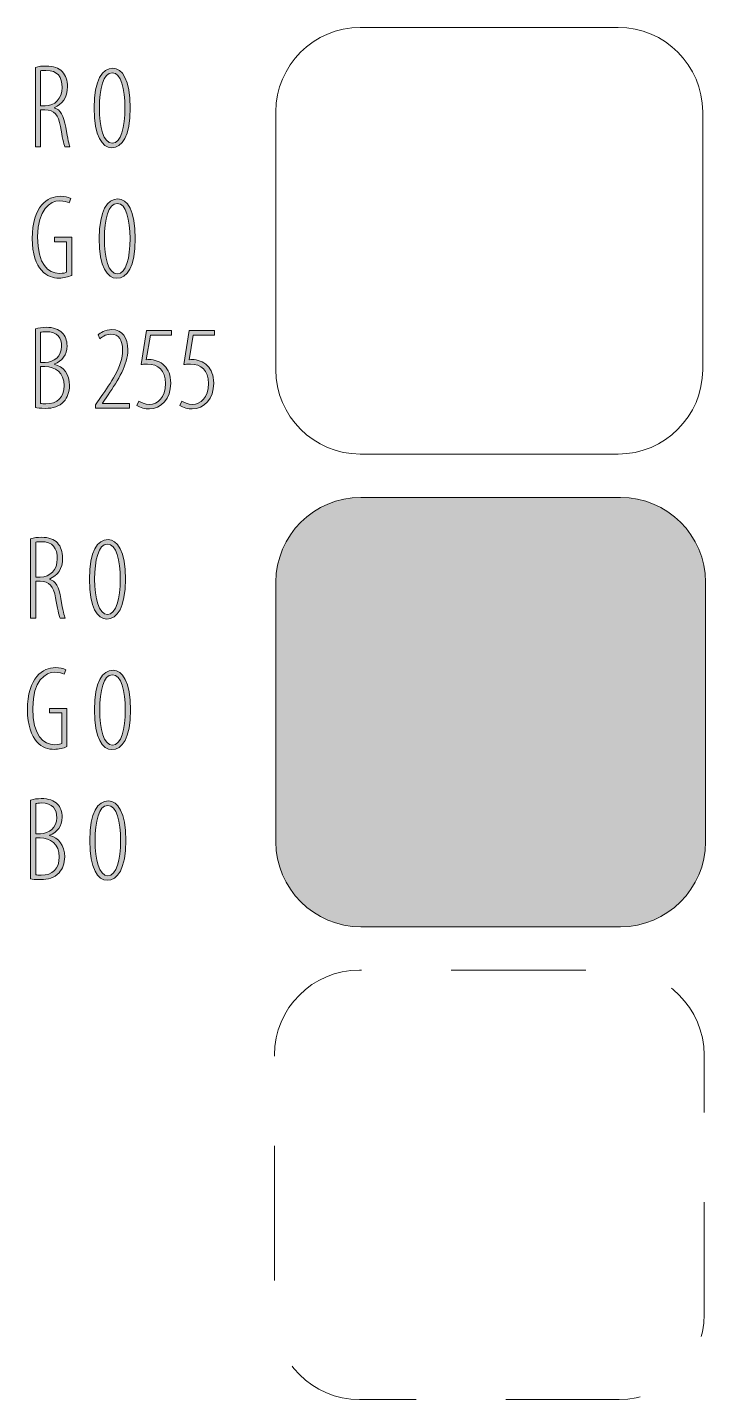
# Model space of a CAD drawing. Header units: inches. Extents: x 7 to 387, y -180 to -7.
# Drawn here: x 329.3 to 344.41, y -180.08 to -149.48 of the extents above; entities that cross this region are included whole.
import ezdxf

# ---------------------------------------------------------------- set-up
doc = ezdxf.new("R2010")
doc.units = ezdxf.units.IN
doc.header["$MEASUREMENT"] = 0
doc.linetypes.add('AI-Linetype-2', pattern=[5, 3, -2])
doc.layers.add('Layer 1', color=7, linetype='Continuous')

# ---------------------------------------------------------------- blocks, each defined once
blk = doc.blocks.new('block 215')
at = {"layer": 'Layer 1', "true_color": 0xffffff}
h = blk.add_hatch(color=7, dxfattribs=at)
h.dxf.hatch_style = 2
edge = h.paths.add_edge_path()
edge.add_spline(control_points=[(329.474, -150.375), (329.545, -150.349), (329.633, -150.341), (329.716, -150.341), (329.883, -150.341), (329.992, -150.383), (330.072, -150.466), (330.149, -150.548), (330.189, -150.668), (330.189, -150.801), (330.189, -151.053), (330.072, -151.189), (329.894, -151.271), (329.894, -151.271), (329.894, -151.277), (329.894, -151.277), (330.032, -151.311), (330.107, -151.447), (330.149, -151.708), (330.194, -151.981), (330.224, -152.09), (330.245, -152.141), (330.245, -152.141), (330.13, -152.141), (330.13, -152.141), (330.104, -152.085), (330.072, -151.923), (330.032, -151.689), (329.987, -151.428), (329.897, -151.319), (329.687, -151.319), (329.687, -151.319), (329.588, -151.319), (329.588, -151.319), (329.588, -151.319), (329.588, -152.141), (329.588, -152.141), (329.588, -152.141), (329.474, -152.141), (329.474, -152.141), (329.474, -152.141), (329.474, -150.375), (329.474, -150.375)], knot_values=[0, 0, 0, 0, 1, 1, 1, 2, 2, 2, 3, 3, 3, 4, 4, 4, 5, 5, 5, 6, 6, 6, 7, 7, 7, 8, 8, 8, 9, 9, 9, 10, 10, 10, 11, 11, 11, 12, 12, 12, 13, 13, 13, 14, 14, 14, 14], degree=3, periodic=1)
edge = h.paths.add_edge_path()
edge.add_spline(control_points=[(329.588, -151.229), (329.588, -151.229), (329.689, -151.229), (329.689, -151.229), (329.91, -151.229), (330.069, -151.072), (330.069, -150.822), (330.069, -150.583), (329.971, -150.439), (329.71, -150.439), (329.663, -150.439), (329.62, -150.442), (329.588, -150.45), (329.588, -150.45), (329.588, -151.229), (329.588, -151.229)], knot_values=[0, 0, 0, 0, 1, 1, 1, 2, 2, 2, 3, 3, 3, 4, 4, 4, 5, 5, 5, 5], degree=3, periodic=1)
h = blk.add_hatch(color=7, dxfattribs=at)
h.dxf.hatch_style = 2
edge = h.paths.add_edge_path()
edge.add_spline(control_points=[(331.588, -151.277), (331.588, -151.912), (331.405, -152.162), (331.171, -152.162), (330.969, -152.162), (330.785, -151.912), (330.785, -151.277), (330.785, -150.641), (330.969, -150.391), (331.203, -150.391), (331.405, -150.391), (331.588, -150.641), (331.588, -151.277)], knot_values=[0, 0, 0, 0, 1, 1, 1, 2, 2, 2, 3, 3, 3, 4, 4, 4, 4], degree=3, periodic=1)
edge = h.paths.add_edge_path()
edge.add_spline(control_points=[(330.902, -151.277), (330.902, -151.702), (330.988, -152.061), (331.189, -152.061), (331.386, -152.061), (331.471, -151.702), (331.471, -151.277), (331.471, -150.851), (331.386, -150.492), (331.187, -150.492), (330.988, -150.492), (330.902, -150.851), (330.902, -151.277)], knot_values=[0, 0, 0, 0, 1, 1, 1, 2, 2, 2, 3, 3, 3, 4, 4, 4, 4], degree=3, periodic=1)
at = {"layer": 'Layer 1', "lineweight": 0}
for points, knots in [([(329.474, -150.375), (329.545, -150.349), (329.633, -150.341), (329.716, -150.341), (329.883, -150.341), (329.992, -150.383), (330.072, -150.466), (330.149, -150.548), (330.189, -150.668), (330.189, -150.801), (330.189, -151.053), (330.072, -151.189), (329.894, -151.271), (329.894, -151.271), (329.894, -151.277), (329.894, -151.277), (330.032, -151.311), (330.107, -151.447), (330.149, -151.708), (330.194, -151.981), (330.224, -152.09), (330.245, -152.141), (330.245, -152.141), (330.13, -152.141), (330.13, -152.141), (330.104, -152.085), (330.072, -151.923), (330.032, -151.689), (329.987, -151.428), (329.897, -151.319), (329.687, -151.319), (329.687, -151.319), (329.588, -151.319), (329.588, -151.319), (329.588, -151.319), (329.588, -152.141), (329.588, -152.141), (329.588, -152.141), (329.474, -152.141), (329.474, -152.141), (329.474, -152.141), (329.474, -150.375), (329.474, -150.375)], [0, 0, 0, 0, 1, 1, 1, 2, 2, 2, 3, 3, 3, 4, 4, 4, 5, 5, 5, 6, 6, 6, 7, 7, 7, 8, 8, 8, 9, 9, 9, 10, 10, 10, 11, 11, 11, 12, 12, 12, 13, 13, 13, 14, 14, 14, 14]), ([(329.588, -151.229), (329.588, -151.229), (329.689, -151.229), (329.689, -151.229), (329.91, -151.229), (330.069, -151.072), (330.069, -150.822), (330.069, -150.583), (329.971, -150.439), (329.71, -150.439), (329.663, -150.439), (329.62, -150.442), (329.588, -150.45), (329.588, -150.45), (329.588, -151.229), (329.588, -151.229)], [0, 0, 0, 0, 1, 1, 1, 2, 2, 2, 3, 3, 3, 4, 4, 4, 5, 5, 5, 5]), ([(331.588, -151.277), (331.588, -151.912), (331.405, -152.162), (331.171, -152.162), (330.969, -152.162), (330.785, -151.912), (330.785, -151.277), (330.785, -150.641), (330.969, -150.391), (331.203, -150.391), (331.405, -150.391), (331.588, -150.641), (331.588, -151.277)], [0, 0, 0, 0, 1, 1, 1, 2, 2, 2, 3, 3, 3, 4, 4, 4, 4]), ([(330.902, -151.277), (330.902, -151.702), (330.988, -152.061), (331.189, -152.061), (331.386, -152.061), (331.471, -151.702), (331.471, -151.277), (331.471, -150.851), (331.386, -150.492), (331.187, -150.492), (330.988, -150.492), (330.902, -150.851), (330.902, -151.277)], [0, 0, 0, 0, 1, 1, 1, 2, 2, 2, 3, 3, 3, 4, 4, 4, 4])]:
    blk.add_open_spline(points, degree=3, knots=knots, dxfattribs=at)
blk = doc.blocks.new('block 216')
at = {"layer": 'Layer 1', "true_color": 0xffffff}
h = blk.add_hatch(color=7, dxfattribs=at)
h.dxf.hatch_style = 2
edge = h.paths.add_edge_path()
edge.add_spline(control_points=[(330.285, -155.009), (330.21, -155.043), (330.101, -155.07), (330, -155.07), (329.873, -155.07), (329.732, -155.035), (329.61, -154.897), (329.495, -154.767), (329.405, -154.53), (329.405, -154.19), (329.405, -153.464), (329.753, -153.246), (330.027, -153.246), (330.125, -153.246), (330.205, -153.264), (330.261, -153.293), (330.261, -153.293), (330.224, -153.395), (330.224, -153.395), (330.179, -153.371), (330.117, -153.349), (330.016, -153.349), (329.801, -153.349), (329.524, -153.538), (329.524, -154.147), (329.524, -154.775), (329.761, -154.966), (330.011, -154.966), (330.101, -154.966), (330.152, -154.95), (330.17, -154.94), (330.17, -154.94), (330.17, -154.259), (330.17, -154.259), (330.17, -154.259), (329.897, -154.259), (329.897, -154.259), (329.897, -154.259), (329.897, -154.16), (329.897, -154.16), (329.897, -154.16), (330.285, -154.16), (330.285, -154.16), (330.285, -154.16), (330.285, -155.009), (330.285, -155.009)], knot_values=[0, 0, 0, 0, 1, 1, 1, 2, 2, 2, 3, 3, 3, 4, 4, 4, 5, 5, 5, 6, 6, 6, 7, 7, 7, 8, 8, 8, 9, 9, 9, 10, 10, 10, 11, 11, 11, 12, 12, 12, 13, 13, 13, 14, 14, 14, 15, 15, 15, 15], degree=3, periodic=1)
h = blk.add_hatch(color=7, dxfattribs=at)
h.dxf.hatch_style = 2
edge = h.paths.add_edge_path()
edge.add_spline(control_points=[(331.7, -154.19), (331.7, -154.825), (331.517, -155.075), (331.282, -155.075), (331.081, -155.075), (330.897, -154.825), (330.897, -154.19), (330.897, -153.554), (331.081, -153.304), (331.314, -153.304), (331.517, -153.304), (331.7, -153.554), (331.7, -154.19)], knot_values=[0, 0, 0, 0, 1, 1, 1, 2, 2, 2, 3, 3, 3, 4, 4, 4, 4], degree=3, periodic=1)
edge = h.paths.add_edge_path()
edge.add_spline(control_points=[(331.014, -154.19), (331.014, -154.615), (331.099, -154.974), (331.301, -154.974), (331.498, -154.974), (331.583, -154.615), (331.583, -154.19), (331.583, -153.764), (331.498, -153.405), (331.299, -153.405), (331.099, -153.405), (331.014, -153.764), (331.014, -154.19)], knot_values=[0, 0, 0, 0, 1, 1, 1, 2, 2, 2, 3, 3, 3, 4, 4, 4, 4], degree=3, periodic=1)
at = {"layer": 'Layer 1', "lineweight": 0}
for points, knots in [([(330.285, -155.009), (330.21, -155.043), (330.101, -155.07), (330, -155.07), (329.873, -155.07), (329.732, -155.035), (329.61, -154.897), (329.495, -154.767), (329.405, -154.53), (329.405, -154.19), (329.405, -153.464), (329.753, -153.246), (330.027, -153.246), (330.125, -153.246), (330.205, -153.264), (330.261, -153.293), (330.261, -153.293), (330.224, -153.395), (330.224, -153.395), (330.179, -153.371), (330.117, -153.349), (330.016, -153.349), (329.801, -153.349), (329.524, -153.538), (329.524, -154.147), (329.524, -154.775), (329.761, -154.966), (330.011, -154.966), (330.101, -154.966), (330.152, -154.95), (330.17, -154.94), (330.17, -154.94), (330.17, -154.259), (330.17, -154.259), (330.17, -154.259), (329.897, -154.259), (329.897, -154.259), (329.897, -154.259), (329.897, -154.16), (329.897, -154.16), (329.897, -154.16), (330.285, -154.16), (330.285, -154.16), (330.285, -154.16), (330.285, -155.009), (330.285, -155.009)], [0, 0, 0, 0, 1, 1, 1, 2, 2, 2, 3, 3, 3, 4, 4, 4, 5, 5, 5, 6, 6, 6, 7, 7, 7, 8, 8, 8, 9, 9, 9, 10, 10, 10, 11, 11, 11, 12, 12, 12, 13, 13, 13, 14, 14, 14, 15, 15, 15, 15]), ([(331.7, -154.19), (331.7, -154.825), (331.517, -155.075), (331.282, -155.075), (331.081, -155.075), (330.897, -154.825), (330.897, -154.19), (330.897, -153.554), (331.081, -153.304), (331.314, -153.304), (331.517, -153.304), (331.7, -153.554), (331.7, -154.19)], [0, 0, 0, 0, 1, 1, 1, 2, 2, 2, 3, 3, 3, 4, 4, 4, 4]), ([(331.014, -154.19), (331.014, -154.615), (331.099, -154.974), (331.301, -154.974), (331.498, -154.974), (331.583, -154.615), (331.583, -154.19), (331.583, -153.764), (331.498, -153.405), (331.299, -153.405), (331.099, -153.405), (331.014, -153.764), (331.014, -154.19)], [0, 0, 0, 0, 1, 1, 1, 2, 2, 2, 3, 3, 3, 4, 4, 4, 4])]:
    blk.add_open_spline(points, degree=3, knots=knots, dxfattribs=at)
blk = doc.blocks.new('block 217')
at = {"layer": 'Layer 1', "true_color": 0xffffff}
h = blk.add_hatch(color=7, dxfattribs=at)
h.dxf.hatch_style = 2
edge = h.paths.add_edge_path()
edge.add_spline(control_points=[(329.474, -156.201), (329.545, -156.18), (329.623, -156.167), (329.713, -156.167), (329.873, -156.167), (329.995, -156.209), (330.072, -156.289), (330.139, -156.355), (330.179, -156.457), (330.179, -156.584), (330.179, -156.781), (330.067, -156.922), (329.894, -156.986), (329.894, -156.986), (329.894, -156.991), (329.894, -156.991), (330.101, -157.044), (330.234, -157.209), (330.234, -157.467), (330.234, -157.613), (330.186, -157.736), (330.109, -157.823), (330.011, -157.938), (329.854, -157.975), (329.705, -157.975), (329.575, -157.975), (329.514, -157.967), (329.474, -157.959), (329.474, -157.959), (329.474, -156.201), (329.474, -156.201)], knot_values=[0, 0, 0, 0, 1, 1, 1, 2, 2, 2, 3, 3, 3, 4, 4, 4, 5, 5, 5, 6, 6, 6, 7, 7, 7, 8, 8, 8, 9, 9, 9, 10, 10, 10, 10], degree=3, periodic=1)
edge = h.paths.add_edge_path()
edge.add_spline(control_points=[(329.588, -156.951), (329.588, -156.951), (329.694, -156.951), (329.694, -156.951), (329.886, -156.951), (330.059, -156.807), (330.059, -156.595), (330.059, -156.409), (329.974, -156.265), (329.708, -156.265), (329.655, -156.265), (329.615, -156.27), (329.588, -156.278), (329.588, -156.278), (329.588, -156.951), (329.588, -156.951)], knot_values=[0, 0, 0, 0, 1, 1, 1, 2, 2, 2, 3, 3, 3, 4, 4, 4, 5, 5, 5, 5], degree=3, periodic=1)
edge = h.paths.add_edge_path()
edge.add_spline(control_points=[(329.588, -157.866), (329.615, -157.871), (329.655, -157.876), (329.708, -157.876), (329.963, -157.876), (330.115, -157.73), (330.115, -157.467), (330.115, -157.18), (329.913, -157.047), (329.687, -157.044), (329.687, -157.044), (329.588, -157.044), (329.588, -157.044), (329.588, -157.044), (329.588, -157.866), (329.588, -157.866)], knot_values=[0, 0, 0, 0, 1, 1, 1, 2, 2, 2, 3, 3, 3, 4, 4, 4, 5, 5, 5, 5], degree=3, periodic=1)
h = blk.add_hatch(color=7, dxfattribs=at)
h.dxf.hatch_style = 2
edge = h.paths.add_edge_path()
edge.add_spline(control_points=[(330.815, -157.967), (330.815, -157.967), (330.815, -157.898), (330.815, -157.898), (330.815, -157.898), (330.942, -157.712), (330.942, -157.712), (331.139, -157.424), (331.418, -157.047), (331.418, -156.675), (331.418, -156.451), (331.331, -156.321), (331.158, -156.321), (331.022, -156.321), (330.945, -156.398), (330.913, -156.422), (330.913, -156.422), (330.87, -156.339), (330.87, -156.339), (330.918, -156.292), (331.022, -156.217), (331.179, -156.217), (331.41, -156.217), (331.535, -156.403), (331.535, -156.672), (331.535, -156.996), (331.317, -157.347), (331.094, -157.677), (331.094, -157.677), (330.972, -157.858), (330.972, -157.858), (330.972, -157.858), (330.972, -157.863), (330.972, -157.863), (330.972, -157.863), (331.575, -157.863), (331.575, -157.863), (331.575, -157.863), (331.575, -157.967), (331.575, -157.967), (331.575, -157.967), (330.815, -157.967), (330.815, -157.967)], knot_values=[0, 0, 0, 0, 1, 1, 1, 2, 2, 2, 3, 3, 3, 4, 4, 4, 5, 5, 5, 6, 6, 6, 7, 7, 7, 8, 8, 8, 9, 9, 9, 10, 10, 10, 11, 11, 11, 12, 12, 12, 13, 13, 13, 14, 14, 14, 14], degree=3, periodic=1)
h = blk.add_hatch(color=7, dxfattribs=at)
h.dxf.hatch_style = 2
edge = h.paths.add_edge_path()
edge.add_spline(control_points=[(332.506, -156.342), (332.506, -156.342), (332.036, -156.342), (332.036, -156.342), (332.036, -156.342), (331.945, -156.895), (331.945, -156.895), (331.969, -156.887), (331.988, -156.887), (332.017, -156.887), (332.121, -156.887), (332.262, -156.933), (332.347, -157.018), (332.437, -157.108), (332.49, -157.233), (332.49, -157.411), (332.49, -157.76), (332.277, -157.988), (332.014, -157.988), (331.918, -157.988), (331.807, -157.962), (331.738, -157.908), (331.738, -157.908), (331.78, -157.815), (331.78, -157.815), (331.825, -157.845), (331.921, -157.887), (332.017, -157.887), (332.195, -157.887), (332.373, -157.738), (332.373, -157.424), (332.373, -157.127), (332.211, -156.988), (331.971, -156.988), (331.9, -156.988), (331.86, -156.994), (331.828, -156.999), (331.828, -156.999), (331.948, -156.239), (331.948, -156.239), (331.948, -156.239), (332.506, -156.239), (332.506, -156.239), (332.506, -156.239), (332.506, -156.342), (332.506, -156.342)], knot_values=[0, 0, 0, 0, 1, 1, 1, 2, 2, 2, 3, 3, 3, 4, 4, 4, 5, 5, 5, 6, 6, 6, 7, 7, 7, 8, 8, 8, 9, 9, 9, 10, 10, 10, 11, 11, 11, 12, 12, 12, 13, 13, 13, 14, 14, 14, 15, 15, 15, 15], degree=3, periodic=1)
h = blk.add_hatch(color=7, dxfattribs=at)
h.dxf.hatch_style = 2
edge = h.paths.add_edge_path()
edge.add_spline(control_points=[(333.464, -156.342), (333.464, -156.342), (332.993, -156.342), (332.993, -156.342), (332.993, -156.342), (332.903, -156.895), (332.903, -156.895), (332.927, -156.887), (332.945, -156.887), (332.975, -156.887), (333.078, -156.887), (333.219, -156.933), (333.304, -157.018), (333.395, -157.108), (333.448, -157.233), (333.448, -157.411), (333.448, -157.76), (333.235, -157.988), (332.972, -157.988), (332.876, -157.988), (332.765, -157.962), (332.695, -157.908), (332.695, -157.908), (332.738, -157.815), (332.738, -157.815), (332.783, -157.845), (332.879, -157.887), (332.975, -157.887), (333.153, -157.887), (333.331, -157.738), (333.331, -157.424), (333.331, -157.127), (333.169, -156.988), (332.929, -156.988), (332.858, -156.988), (332.818, -156.994), (332.786, -156.999), (332.786, -156.999), (332.905, -156.239), (332.905, -156.239), (332.905, -156.239), (333.464, -156.239), (333.464, -156.239), (333.464, -156.239), (333.464, -156.342), (333.464, -156.342)], knot_values=[0, 0, 0, 0, 1, 1, 1, 2, 2, 2, 3, 3, 3, 4, 4, 4, 5, 5, 5, 6, 6, 6, 7, 7, 7, 8, 8, 8, 9, 9, 9, 10, 10, 10, 11, 11, 11, 12, 12, 12, 13, 13, 13, 14, 14, 14, 15, 15, 15, 15], degree=3, periodic=1)
at = {"layer": 'Layer 1', "lineweight": 0}
for points, knots in [([(329.474, -156.201), (329.545, -156.18), (329.623, -156.167), (329.713, -156.167), (329.873, -156.167), (329.995, -156.209), (330.072, -156.289), (330.139, -156.355), (330.179, -156.457), (330.179, -156.584), (330.179, -156.781), (330.067, -156.922), (329.894, -156.986), (329.894, -156.986), (329.894, -156.991), (329.894, -156.991), (330.101, -157.044), (330.234, -157.209), (330.234, -157.467), (330.234, -157.613), (330.186, -157.736), (330.109, -157.823), (330.011, -157.938), (329.854, -157.975), (329.705, -157.975), (329.575, -157.975), (329.514, -157.967), (329.474, -157.959), (329.474, -157.959), (329.474, -156.201), (329.474, -156.201)], [0, 0, 0, 0, 1, 1, 1, 2, 2, 2, 3, 3, 3, 4, 4, 4, 5, 5, 5, 6, 6, 6, 7, 7, 7, 8, 8, 8, 9, 9, 9, 10, 10, 10, 10]), ([(329.588, -156.951), (329.588, -156.951), (329.694, -156.951), (329.694, -156.951), (329.886, -156.951), (330.059, -156.807), (330.059, -156.595), (330.059, -156.409), (329.974, -156.265), (329.708, -156.265), (329.655, -156.265), (329.615, -156.27), (329.588, -156.278), (329.588, -156.278), (329.588, -156.951), (329.588, -156.951)], [0, 0, 0, 0, 1, 1, 1, 2, 2, 2, 3, 3, 3, 4, 4, 4, 5, 5, 5, 5]), ([(330.815, -157.967), (330.815, -157.967), (330.815, -157.898), (330.815, -157.898), (330.815, -157.898), (330.942, -157.712), (330.942, -157.712), (331.139, -157.424), (331.418, -157.047), (331.418, -156.675), (331.418, -156.451), (331.331, -156.321), (331.158, -156.321), (331.022, -156.321), (330.945, -156.398), (330.913, -156.422), (330.913, -156.422), (330.87, -156.339), (330.87, -156.339), (330.918, -156.292), (331.022, -156.217), (331.179, -156.217), (331.41, -156.217), (331.535, -156.403), (331.535, -156.672), (331.535, -156.996), (331.317, -157.347), (331.094, -157.677), (331.094, -157.677), (330.972, -157.858), (330.972, -157.858), (330.972, -157.858), (330.972, -157.863), (330.972, -157.863), (330.972, -157.863), (331.575, -157.863), (331.575, -157.863), (331.575, -157.863), (331.575, -157.967), (331.575, -157.967), (331.575, -157.967), (330.815, -157.967), (330.815, -157.967)], [0, 0, 0, 0, 1, 1, 1, 2, 2, 2, 3, 3, 3, 4, 4, 4, 5, 5, 5, 6, 6, 6, 7, 7, 7, 8, 8, 8, 9, 9, 9, 10, 10, 10, 11, 11, 11, 12, 12, 12, 13, 13, 13, 14, 14, 14, 14]), ([(332.506, -156.342), (332.506, -156.342), (332.036, -156.342), (332.036, -156.342), (332.036, -156.342), (331.945, -156.895), (331.945, -156.895), (331.969, -156.887), (331.988, -156.887), (332.017, -156.887), (332.121, -156.887), (332.262, -156.933), (332.347, -157.018), (332.437, -157.108), (332.49, -157.233), (332.49, -157.411), (332.49, -157.76), (332.277, -157.988), (332.014, -157.988), (331.918, -157.988), (331.807, -157.962), (331.738, -157.908), (331.738, -157.908), (331.78, -157.815), (331.78, -157.815), (331.825, -157.845), (331.921, -157.887), (332.017, -157.887), (332.195, -157.887), (332.373, -157.738), (332.373, -157.424), (332.373, -157.127), (332.211, -156.988), (331.971, -156.988), (331.9, -156.988), (331.86, -156.994), (331.828, -156.999), (331.828, -156.999), (331.948, -156.239), (331.948, -156.239), (331.948, -156.239), (332.506, -156.239), (332.506, -156.239), (332.506, -156.239), (332.506, -156.342), (332.506, -156.342)], [0, 0, 0, 0, 1, 1, 1, 2, 2, 2, 3, 3, 3, 4, 4, 4, 5, 5, 5, 6, 6, 6, 7, 7, 7, 8, 8, 8, 9, 9, 9, 10, 10, 10, 11, 11, 11, 12, 12, 12, 13, 13, 13, 14, 14, 14, 15, 15, 15, 15]), ([(333.464, -156.342), (333.464, -156.342), (332.993, -156.342), (332.993, -156.342), (332.993, -156.342), (332.903, -156.895), (332.903, -156.895), (332.927, -156.887), (332.945, -156.887), (332.975, -156.887), (333.078, -156.887), (333.219, -156.933), (333.304, -157.018), (333.395, -157.108), (333.448, -157.233), (333.448, -157.411), (333.448, -157.76), (333.235, -157.988), (332.972, -157.988), (332.876, -157.988), (332.765, -157.962), (332.695, -157.908), (332.695, -157.908), (332.738, -157.815), (332.738, -157.815), (332.783, -157.845), (332.879, -157.887), (332.975, -157.887), (333.153, -157.887), (333.331, -157.738), (333.331, -157.424), (333.331, -157.127), (333.169, -156.988), (332.929, -156.988), (332.858, -156.988), (332.818, -156.994), (332.786, -156.999), (332.786, -156.999), (332.905, -156.239), (332.905, -156.239), (332.905, -156.239), (333.464, -156.239), (333.464, -156.239), (333.464, -156.239), (333.464, -156.342), (333.464, -156.342)], [0, 0, 0, 0, 1, 1, 1, 2, 2, 2, 3, 3, 3, 4, 4, 4, 5, 5, 5, 6, 6, 6, 7, 7, 7, 8, 8, 8, 9, 9, 9, 10, 10, 10, 11, 11, 11, 12, 12, 12, 13, 13, 13, 14, 14, 14, 15, 15, 15, 15]), ([(329.588, -157.866), (329.615, -157.871), (329.655, -157.876), (329.708, -157.876), (329.963, -157.876), (330.115, -157.73), (330.115, -157.467), (330.115, -157.18), (329.913, -157.047), (329.687, -157.044), (329.687, -157.044), (329.588, -157.044), (329.588, -157.044), (329.588, -157.044), (329.588, -157.866), (329.588, -157.866)], [0, 0, 0, 0, 1, 1, 1, 2, 2, 2, 3, 3, 3, 4, 4, 4, 5, 5, 5, 5])]:
    blk.add_open_spline(points, degree=3, knots=knots, dxfattribs=at)
blk = doc.blocks.new('block 218')
at = {"layer": 'Layer 1', "true_color": 0xffffff}
h = blk.add_hatch(color=7, dxfattribs=at)
h.dxf.hatch_style = 2
edge = h.paths.add_edge_path()
edge.add_spline(control_points=[(329.366, -160.885), (329.438, -160.858), (329.526, -160.85), (329.608, -160.85), (329.776, -160.85), (329.885, -160.893), (329.965, -160.975), (330.042, -161.057), (330.081, -161.177), (330.081, -161.31), (330.081, -161.563), (329.965, -161.698), (329.787, -161.781), (329.787, -161.781), (329.787, -161.786), (329.787, -161.786), (329.925, -161.821), (329.999, -161.956), (330.042, -162.217), (330.087, -162.491), (330.116, -162.6), (330.137, -162.65), (330.137, -162.65), (330.023, -162.65), (330.023, -162.65), (329.997, -162.594), (329.965, -162.432), (329.925, -162.198), (329.88, -161.938), (329.789, -161.829), (329.579, -161.829), (329.579, -161.829), (329.481, -161.829), (329.481, -161.829), (329.481, -161.829), (329.481, -162.65), (329.481, -162.65), (329.481, -162.65), (329.366, -162.65), (329.366, -162.65), (329.366, -162.65), (329.366, -160.885), (329.366, -160.885)], knot_values=[0, 0, 0, 0, 1, 1, 1, 2, 2, 2, 3, 3, 3, 4, 4, 4, 5, 5, 5, 6, 6, 6, 7, 7, 7, 8, 8, 8, 9, 9, 9, 10, 10, 10, 11, 11, 11, 12, 12, 12, 13, 13, 13, 14, 14, 14, 14], degree=3, periodic=1)
edge = h.paths.add_edge_path()
edge.add_spline(control_points=[(329.481, -161.738), (329.481, -161.738), (329.582, -161.738), (329.582, -161.738), (329.802, -161.738), (329.962, -161.581), (329.962, -161.331), (329.962, -161.092), (329.864, -160.948), (329.603, -160.948), (329.555, -160.948), (329.512, -160.951), (329.481, -160.959), (329.481, -160.959), (329.481, -161.738), (329.481, -161.738)], knot_values=[0, 0, 0, 0, 1, 1, 1, 2, 2, 2, 3, 3, 3, 4, 4, 4, 5, 5, 5, 5], degree=3, periodic=1)
h = blk.add_hatch(color=7, dxfattribs=at)
h.dxf.hatch_style = 2
edge = h.paths.add_edge_path()
edge.add_spline(control_points=[(331.481, -161.786), (331.481, -162.421), (331.298, -162.672), (331.063, -162.672), (330.861, -162.672), (330.678, -162.421), (330.678, -161.786), (330.678, -161.15), (330.861, -160.9), (331.095, -160.9), (331.298, -160.9), (331.481, -161.15), (331.481, -161.786)], knot_values=[0, 0, 0, 0, 1, 1, 1, 2, 2, 2, 3, 3, 3, 4, 4, 4, 4], degree=3, periodic=1)
edge = h.paths.add_edge_path()
edge.add_spline(control_points=[(330.795, -161.786), (330.795, -162.211), (330.88, -162.57), (331.082, -162.57), (331.279, -162.57), (331.364, -162.211), (331.364, -161.786), (331.364, -161.361), (331.279, -161.002), (331.079, -161.002), (330.88, -161.002), (330.795, -161.361), (330.795, -161.786)], knot_values=[0, 0, 0, 0, 1, 1, 1, 2, 2, 2, 3, 3, 3, 4, 4, 4, 4], degree=3, periodic=1)
at = {"layer": 'Layer 1', "lineweight": 0}
for points, knots in [([(329.366, -160.885), (329.438, -160.858), (329.526, -160.85), (329.608, -160.85), (329.776, -160.85), (329.885, -160.893), (329.965, -160.975), (330.042, -161.057), (330.081, -161.177), (330.081, -161.31), (330.081, -161.563), (329.965, -161.698), (329.787, -161.781), (329.787, -161.781), (329.787, -161.786), (329.787, -161.786), (329.925, -161.821), (329.999, -161.956), (330.042, -162.217), (330.087, -162.491), (330.116, -162.6), (330.137, -162.65), (330.137, -162.65), (330.023, -162.65), (330.023, -162.65), (329.997, -162.594), (329.965, -162.432), (329.925, -162.198), (329.88, -161.938), (329.789, -161.829), (329.579, -161.829), (329.579, -161.829), (329.481, -161.829), (329.481, -161.829), (329.481, -161.829), (329.481, -162.65), (329.481, -162.65), (329.481, -162.65), (329.366, -162.65), (329.366, -162.65), (329.366, -162.65), (329.366, -160.885), (329.366, -160.885)], [0, 0, 0, 0, 1, 1, 1, 2, 2, 2, 3, 3, 3, 4, 4, 4, 5, 5, 5, 6, 6, 6, 7, 7, 7, 8, 8, 8, 9, 9, 9, 10, 10, 10, 11, 11, 11, 12, 12, 12, 13, 13, 13, 14, 14, 14, 14]), ([(331.481, -161.786), (331.481, -162.421), (331.298, -162.672), (331.063, -162.672), (330.861, -162.672), (330.678, -162.421), (330.678, -161.786), (330.678, -161.15), (330.861, -160.9), (331.095, -160.9), (331.298, -160.9), (331.481, -161.15), (331.481, -161.786)], [0, 0, 0, 0, 1, 1, 1, 2, 2, 2, 3, 3, 3, 4, 4, 4, 4]), ([(329.481, -161.738), (329.481, -161.738), (329.582, -161.738), (329.582, -161.738), (329.802, -161.738), (329.962, -161.581), (329.962, -161.331), (329.962, -161.092), (329.864, -160.948), (329.603, -160.948), (329.555, -160.948), (329.512, -160.951), (329.481, -160.959), (329.481, -160.959), (329.481, -161.738), (329.481, -161.738)], [0, 0, 0, 0, 1, 1, 1, 2, 2, 2, 3, 3, 3, 4, 4, 4, 5, 5, 5, 5]), ([(330.795, -161.786), (330.795, -162.211), (330.88, -162.57), (331.082, -162.57), (331.279, -162.57), (331.364, -162.211), (331.364, -161.786), (331.364, -161.361), (331.279, -161.002), (331.079, -161.002), (330.88, -161.002), (330.795, -161.361), (330.795, -161.786)], [0, 0, 0, 0, 1, 1, 1, 2, 2, 2, 3, 3, 3, 4, 4, 4, 4])]:
    blk.add_open_spline(points, degree=3, knots=knots, dxfattribs=at)
blk = doc.blocks.new('block 219')
at = {"layer": 'Layer 1', "true_color": 0xffffff}
h = blk.add_hatch(color=7, dxfattribs=at)
h.dxf.hatch_style = 2
edge = h.paths.add_edge_path()
edge.add_spline(control_points=[(330.177, -165.518), (330.103, -165.553), (329.994, -165.579), (329.893, -165.579), (329.765, -165.579), (329.624, -165.545), (329.502, -165.406), (329.388, -165.276), (329.297, -165.04), (329.297, -164.699), (329.297, -163.973), (329.645, -163.755), (329.92, -163.755), (330.018, -163.755), (330.097, -163.774), (330.153, -163.803), (330.153, -163.803), (330.116, -163.904), (330.116, -163.904), (330.071, -163.88), (330.01, -163.859), (329.909, -163.859), (329.694, -163.859), (329.417, -164.048), (329.417, -164.657), (329.417, -165.284), (329.654, -165.476), (329.903, -165.476), (329.994, -165.476), (330.044, -165.46), (330.063, -165.449), (330.063, -165.449), (330.063, -164.768), (330.063, -164.768), (330.063, -164.768), (329.789, -164.768), (329.789, -164.768), (329.789, -164.768), (329.789, -164.67), (329.789, -164.67), (329.789, -164.67), (330.177, -164.67), (330.177, -164.67), (330.177, -164.67), (330.177, -165.518), (330.177, -165.518)], knot_values=[0, 0, 0, 0, 1, 1, 1, 2, 2, 2, 3, 3, 3, 4, 4, 4, 5, 5, 5, 6, 6, 6, 7, 7, 7, 8, 8, 8, 9, 9, 9, 10, 10, 10, 11, 11, 11, 12, 12, 12, 13, 13, 13, 14, 14, 14, 15, 15, 15, 15], degree=3, periodic=1)
h = blk.add_hatch(color=7, dxfattribs=at)
h.dxf.hatch_style = 2
edge = h.paths.add_edge_path()
edge.add_spline(control_points=[(331.593, -164.699), (331.593, -165.335), (331.409, -165.585), (331.175, -165.585), (330.973, -165.585), (330.79, -165.335), (330.79, -164.699), (330.79, -164.064), (330.973, -163.814), (331.207, -163.814), (331.409, -163.814), (331.593, -164.064), (331.593, -164.699)], knot_values=[0, 0, 0, 0, 1, 1, 1, 2, 2, 2, 3, 3, 3, 4, 4, 4, 4], degree=3, periodic=1)
edge = h.paths.add_edge_path()
edge.add_spline(control_points=[(330.907, -164.699), (330.907, -165.125), (330.992, -165.484), (331.194, -165.484), (331.391, -165.484), (331.476, -165.125), (331.476, -164.699), (331.476, -164.274), (331.391, -163.915), (331.191, -163.915), (330.992, -163.915), (330.907, -164.274), (330.907, -164.699)], knot_values=[0, 0, 0, 0, 1, 1, 1, 2, 2, 2, 3, 3, 3, 4, 4, 4, 4], degree=3, periodic=1)
at = {"layer": 'Layer 1', "lineweight": 0}
for points, knots in [([(330.177, -165.518), (330.103, -165.553), (329.994, -165.579), (329.893, -165.579), (329.765, -165.579), (329.624, -165.545), (329.502, -165.406), (329.388, -165.276), (329.297, -165.04), (329.297, -164.699), (329.297, -163.973), (329.645, -163.755), (329.92, -163.755), (330.018, -163.755), (330.097, -163.774), (330.153, -163.803), (330.153, -163.803), (330.116, -163.904), (330.116, -163.904), (330.071, -163.88), (330.01, -163.859), (329.909, -163.859), (329.694, -163.859), (329.417, -164.048), (329.417, -164.657), (329.417, -165.284), (329.654, -165.476), (329.903, -165.476), (329.994, -165.476), (330.044, -165.46), (330.063, -165.449), (330.063, -165.449), (330.063, -164.768), (330.063, -164.768), (330.063, -164.768), (329.789, -164.768), (329.789, -164.768), (329.789, -164.768), (329.789, -164.67), (329.789, -164.67), (329.789, -164.67), (330.177, -164.67), (330.177, -164.67), (330.177, -164.67), (330.177, -165.518), (330.177, -165.518)], [0, 0, 0, 0, 1, 1, 1, 2, 2, 2, 3, 3, 3, 4, 4, 4, 5, 5, 5, 6, 6, 6, 7, 7, 7, 8, 8, 8, 9, 9, 9, 10, 10, 10, 11, 11, 11, 12, 12, 12, 13, 13, 13, 14, 14, 14, 15, 15, 15, 15]), ([(331.593, -164.699), (331.593, -165.335), (331.409, -165.585), (331.175, -165.585), (330.973, -165.585), (330.79, -165.335), (330.79, -164.699), (330.79, -164.064), (330.973, -163.814), (331.207, -163.814), (331.409, -163.814), (331.593, -164.064), (331.593, -164.699)], [0, 0, 0, 0, 1, 1, 1, 2, 2, 2, 3, 3, 3, 4, 4, 4, 4]), ([(330.907, -164.699), (330.907, -165.125), (330.992, -165.484), (331.194, -165.484), (331.391, -165.484), (331.476, -165.125), (331.476, -164.699), (331.476, -164.274), (331.391, -163.915), (331.191, -163.915), (330.992, -163.915), (330.907, -164.274), (330.907, -164.699)], [0, 0, 0, 0, 1, 1, 1, 2, 2, 2, 3, 3, 3, 4, 4, 4, 4])]:
    blk.add_open_spline(points, degree=3, knots=knots, dxfattribs=at)
blk = doc.blocks.new('block 220')
at = {"layer": 'Layer 1', "true_color": 0xffffff}
h = blk.add_hatch(color=7, dxfattribs=at)
h.dxf.hatch_style = 2
edge = h.paths.add_edge_path()
edge.add_spline(control_points=[(329.366, -166.711), (329.438, -166.689), (329.515, -166.676), (329.606, -166.676), (329.765, -166.676), (329.888, -166.719), (329.965, -166.798), (330.031, -166.865), (330.071, -166.966), (330.071, -167.094), (330.071, -167.29), (329.96, -167.431), (329.787, -167.495), (329.787, -167.495), (329.787, -167.5), (329.787, -167.5), (329.994, -167.554), (330.127, -167.718), (330.127, -167.976), (330.127, -168.123), (330.079, -168.245), (330.002, -168.333), (329.903, -168.447), (329.747, -168.484), (329.598, -168.484), (329.468, -168.484), (329.406, -168.476), (329.366, -168.468), (329.366, -168.468), (329.366, -166.711), (329.366, -166.711)], knot_values=[0, 0, 0, 0, 1, 1, 1, 2, 2, 2, 3, 3, 3, 4, 4, 4, 5, 5, 5, 6, 6, 6, 7, 7, 7, 8, 8, 8, 9, 9, 9, 10, 10, 10, 10], degree=3, periodic=1)
edge = h.paths.add_edge_path()
edge.add_spline(control_points=[(329.481, -167.461), (329.481, -167.461), (329.587, -167.461), (329.587, -167.461), (329.778, -167.461), (329.951, -167.317), (329.951, -167.104), (329.951, -166.918), (329.866, -166.774), (329.601, -166.774), (329.547, -166.774), (329.507, -166.78), (329.481, -166.788), (329.481, -166.788), (329.481, -167.461), (329.481, -167.461)], knot_values=[0, 0, 0, 0, 1, 1, 1, 2, 2, 2, 3, 3, 3, 4, 4, 4, 5, 5, 5, 5], degree=3, periodic=1)
edge = h.paths.add_edge_path()
edge.add_spline(control_points=[(329.481, -168.375), (329.507, -168.381), (329.547, -168.386), (329.601, -168.386), (329.855, -168.386), (330.007, -168.24), (330.007, -167.976), (330.007, -167.689), (329.805, -167.556), (329.579, -167.554), (329.579, -167.554), (329.481, -167.554), (329.481, -167.554), (329.481, -167.554), (329.481, -168.375), (329.481, -168.375)], knot_values=[0, 0, 0, 0, 1, 1, 1, 2, 2, 2, 3, 3, 3, 4, 4, 4, 5, 5, 5, 5], degree=3, periodic=1)
h = blk.add_hatch(color=7, dxfattribs=at)
h.dxf.hatch_style = 2
edge = h.paths.add_edge_path()
edge.add_spline(control_points=[(331.489, -167.612), (331.489, -168.248), (331.306, -168.498), (331.072, -168.498), (330.869, -168.498), (330.686, -168.248), (330.686, -167.612), (330.686, -166.977), (330.869, -166.727), (331.103, -166.727), (331.306, -166.727), (331.489, -166.977), (331.489, -167.612)], knot_values=[0, 0, 0, 0, 1, 1, 1, 2, 2, 2, 3, 3, 3, 4, 4, 4, 4], degree=3, periodic=1)
edge = h.paths.add_edge_path()
edge.add_spline(control_points=[(330.803, -167.612), (330.803, -168.038), (330.888, -168.397), (331.09, -168.397), (331.287, -168.397), (331.372, -168.038), (331.372, -167.612), (331.372, -167.187), (331.287, -166.828), (331.087, -166.828), (330.888, -166.828), (330.803, -167.187), (330.803, -167.612)], knot_values=[0, 0, 0, 0, 1, 1, 1, 2, 2, 2, 3, 3, 3, 4, 4, 4, 4], degree=3, periodic=1)
at = {"layer": 'Layer 1', "lineweight": 0}
for points, knots in [([(329.366, -166.711), (329.438, -166.689), (329.515, -166.676), (329.606, -166.676), (329.765, -166.676), (329.888, -166.719), (329.965, -166.798), (330.031, -166.865), (330.071, -166.966), (330.071, -167.094), (330.071, -167.29), (329.96, -167.431), (329.787, -167.495), (329.787, -167.495), (329.787, -167.5), (329.787, -167.5), (329.994, -167.554), (330.127, -167.718), (330.127, -167.976), (330.127, -168.123), (330.079, -168.245), (330.002, -168.333), (329.903, -168.447), (329.747, -168.484), (329.598, -168.484), (329.468, -168.484), (329.406, -168.476), (329.366, -168.468), (329.366, -168.468), (329.366, -166.711), (329.366, -166.711)], [0, 0, 0, 0, 1, 1, 1, 2, 2, 2, 3, 3, 3, 4, 4, 4, 5, 5, 5, 6, 6, 6, 7, 7, 7, 8, 8, 8, 9, 9, 9, 10, 10, 10, 10]), ([(331.489, -167.612), (331.489, -168.248), (331.306, -168.498), (331.072, -168.498), (330.869, -168.498), (330.686, -168.248), (330.686, -167.612), (330.686, -166.977), (330.869, -166.727), (331.103, -166.727), (331.306, -166.727), (331.489, -166.977), (331.489, -167.612)], [0, 0, 0, 0, 1, 1, 1, 2, 2, 2, 3, 3, 3, 4, 4, 4, 4]), ([(329.481, -167.461), (329.481, -167.461), (329.587, -167.461), (329.587, -167.461), (329.778, -167.461), (329.951, -167.317), (329.951, -167.104), (329.951, -166.918), (329.866, -166.774), (329.601, -166.774), (329.547, -166.774), (329.507, -166.78), (329.481, -166.788), (329.481, -166.788), (329.481, -167.461), (329.481, -167.461)], [0, 0, 0, 0, 1, 1, 1, 2, 2, 2, 3, 3, 3, 4, 4, 4, 5, 5, 5, 5]), ([(330.803, -167.612), (330.803, -168.038), (330.888, -168.397), (331.09, -168.397), (331.287, -168.397), (331.372, -168.038), (331.372, -167.612), (331.372, -167.187), (331.287, -166.828), (331.087, -166.828), (330.888, -166.828), (330.803, -167.187), (330.803, -167.612)], [0, 0, 0, 0, 1, 1, 1, 2, 2, 2, 3, 3, 3, 4, 4, 4, 4]), ([(329.481, -168.375), (329.507, -168.381), (329.547, -168.386), (329.601, -168.386), (329.855, -168.386), (330.007, -168.24), (330.007, -167.976), (330.007, -167.689), (329.805, -167.556), (329.579, -167.554), (329.579, -167.554), (329.481, -167.554), (329.481, -167.554), (329.481, -167.554), (329.481, -168.375), (329.481, -168.375)], [0, 0, 0, 0, 1, 1, 1, 2, 2, 2, 3, 3, 3, 4, 4, 4, 5, 5, 5, 5])]:
    blk.add_open_spline(points, degree=3, knots=knots, dxfattribs=at)
blk = doc.blocks.new('block 210')
at = {"layer": 'Layer 1', "true_color": 0xffffff}
h = blk.add_hatch(color=7, dxfattribs=at)
edge = h.paths.add_edge_path()
edge.add_spline(control_points=[(336.727, -159.959), (336.727, -159.959), (342.516, -159.959), (342.516, -159.959), (343.558, -159.959), (344.41, -160.811), (344.41, -161.853), (344.41, -161.853), (344.41, -167.641), (344.41, -167.641), (344.41, -168.683), (343.558, -169.536), (342.516, -169.536), (342.516, -169.536), (336.727, -169.536), (336.727, -169.536), (335.685, -169.536), (334.833, -168.683), (334.833, -167.641), (334.833, -167.641), (334.833, -161.853), (334.833, -161.853), (334.833, -160.811), (335.685, -159.959), (336.727, -159.959)], knot_values=[0, 0, 0, 0, 0.352778, 0.352778, 0.352778, 0.705556, 0.705556, 0.705556, 1.058333, 1.058333, 1.058333, 1.411111, 1.411111, 1.411111, 1.763889, 1.763889, 1.763889, 2.116667, 2.116667, 2.116667, 2.469444, 2.469444, 2.469444, 2.822222, 2.822222, 2.822222, 2.822222], degree=3, periodic=0)
edge.add_line((336.727, -159.959), (336.727, -159.959))
at = {"layer": 'Layer 1', "color": 5, "lineweight": 18, "true_color": 0x0000ff}
blk.add_open_spline([(336.715, -149.481), (336.715, -149.481), (342.464, -149.481), (342.464, -149.481), (343.499, -149.481), (344.346, -150.328), (344.346, -151.363), (344.346, -151.363), (344.346, -157.113), (344.346, -157.113), (344.346, -158.148), (343.499, -158.994), (342.464, -158.994), (342.464, -158.994), (336.715, -158.994), (336.715, -158.994), (335.68, -158.994), (334.833, -158.148), (334.833, -157.113), (334.833, -157.113), (334.833, -151.363), (334.833, -151.363), (334.833, -150.328), (335.68, -149.481), (336.715, -149.481)], degree=3, knots=[0, 0, 0, 0, 1, 1, 1, 2, 2, 2, 3, 3, 3, 4, 4, 4, 5, 5, 5, 6, 6, 6, 7, 7, 7, 8, 8, 8, 8], dxfattribs=at)
at = {"layer": 'Layer 1', "lineweight": 0}
blk.add_open_spline([(336.727, -159.959), (336.727, -159.959), (342.516, -159.959), (342.516, -159.959), (343.558, -159.959), (344.41, -160.811), (344.41, -161.853), (344.41, -161.853), (344.41, -167.641), (344.41, -167.641), (344.41, -168.683), (343.558, -169.536), (342.516, -169.536), (342.516, -169.536), (336.727, -169.536), (336.727, -169.536), (335.685, -169.536), (334.833, -168.683), (334.833, -167.641), (334.833, -167.641), (334.833, -161.853), (334.833, -161.853), (334.833, -160.811), (335.685, -159.959), (336.727, -159.959)], degree=3, knots=[0, 0, 0, 0, 1, 1, 1, 2, 2, 2, 3, 3, 3, 4, 4, 4, 5, 5, 5, 6, 6, 6, 7, 7, 7, 8, 8, 8, 8], dxfattribs=at)
at = {"layer": 'Layer 1', "color": 179, "linetype": 'AI-Linetype-2', "lineweight": 18, "true_color": 0x231f20}
blk.add_open_spline([(336.695, -170.5), (336.695, -170.5), (342.484, -170.5), (342.484, -170.5), (343.526, -170.5), (344.378, -171.353), (344.378, -172.394), (344.378, -172.394), (344.378, -178.183), (344.378, -178.183), (344.378, -179.225), (343.526, -180.077), (342.484, -180.077), (342.484, -180.077), (336.695, -180.077), (336.695, -180.077), (335.653, -180.077), (334.801, -179.225), (334.801, -178.183), (334.801, -178.183), (334.801, -172.394), (334.801, -172.394), (334.801, -171.353), (335.653, -170.5), (336.695, -170.5)], degree=3, knots=[0, 0, 0, 0, 1, 1, 1, 2, 2, 2, 3, 3, 3, 4, 4, 4, 5, 5, 5, 6, 6, 6, 7, 7, 7, 8, 8, 8, 8], dxfattribs=at)
at = {"layer": 'Layer 1'}
for name in ['block 215', 'block 216', 'block 217', 'block 218', 'block 219', 'block 220']:
    blk.add_blockref(name, (0, 0), dxfattribs=at)

msp = doc.modelspace()

# ---------------------------------------------------------------- block references
at = {"layer": 'Layer 1'}
msp.add_blockref('block 210', (0, 0), dxfattribs=at)

doc.saveas('drawing.dxf')
